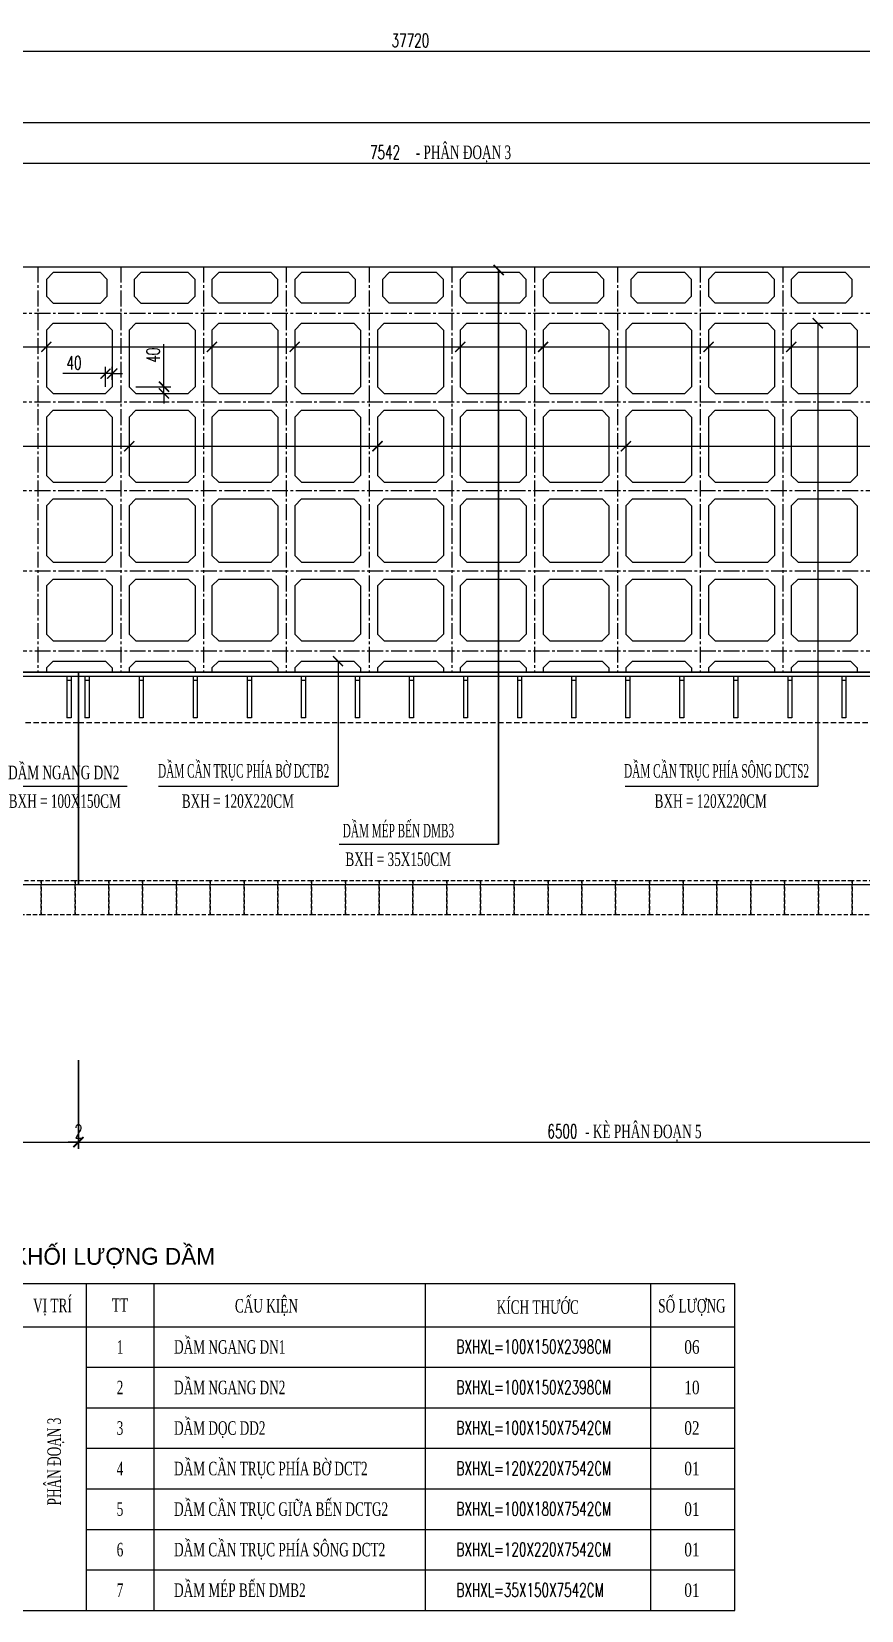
# Model space of a CAD drawing. Extents: x -64479 to 90650, y -38385 to 38270.
# Drawn here: x -33952 to -29039, y -7156 to 2191 of the extents above; entities that cross this region are included whole.
import ezdxf
from ezdxf.enums import TextEntityAlignment as Align

# ---------------------------------------------------------------- set-up
doc = ezdxf.new("R2010")
doc.units = 0
doc.header["$MEASUREMENT"] = 0
doc.linetypes.add('CENTER2', pattern=[1.125, 0.75, -0.125, 0.125, -0.125])
doc.linetypes.add('HIDDEN', pattern=[0.375, 0.25, -0.125])
doc.layers.get('0').update_dxf_attribs({"linetype": 'CONTINUOUS'})
for name, color, linetype in [('BORDER', 2, 'CONTINUOUS'), ('CENTER', 9, 'CENTER2'), ('Dam', 4, 'CONTINUOUS'), ('DIMENSION', 4, 'CONTINUOUS'), ('HIDDEN', 4, 'HIDDEN'), ('STEEL', 1, 'CONTINUOUS'), ('TEXT', 3, 'CONTINUOUS')]:
    doc.layers.add(name, color=color, linetype=linetype)
doc.styles.add('CMB-1', font='VHBLACK_0.TTF', dxfattribs={"width": 0.8})
doc.styles.add('DIM', font='romans.shx', dxfattribs={"width": 0.65})
doc.styles.add('THUONG', font='vntimeh.shx')
doc.styles.add('thuongphong', font='vnsimpleh.shx', dxfattribs={"width": 0.7})
doc.dimstyles.new('400.Ph', dxfattribs={"dimscale": 400, "dimtxt": 0.2, "dimasz": 0.15, "dimexe": 0.1, "dimexo": 0.1, "dimgap": 0.06, "dimtad": 1, "dimdec": 0, "dimzin": 0, "dimdsep": 46, "dimtxsty": 'DIM', "dimblk": 'ARCHTICK', "dimcen": 0.15, "dimdle": 0.1, "dimclrd": 256, "dimclre": 7, "dimclrt": 6, "dimadec": 0, "dimazin": 0, "dimtfac": 1, "dimtdec": 0, "dimtix": 1, "dimtmove": 0, "dimatfit": 3, "dimldrblk": 'ARCHTICK', "dimfxl": 1, "dimtolj": 1, "dimtzin": 0, "dimarcsym": 0})

# ---------------------------------------------------------------- blocks, each defined once
blk = doc.blocks.new('_ArchTick')
at = {"color": 0, "linetype": 'ByBlock', "const_width": 0.15}
blk.add_lwpolyline([(-0.5, -0.5), (0.5, 0.5)], dxfattribs=at)
blk = doc.blocks.new('*D66')
at = {"layer": 'DIMENSION', "lineweight": -2}
blk.add_line((-50609.1, 2074.8), (-12809.1, 2074.8), dxfattribs=at)
at = {"layer": 'DIMENSION', "color": 7, "lineweight": -2}
for p, q in [((-50569.1, 838.9), (-50569.1, 2114.8)), ((-12849.1, 838.9), (-12849.1, 2114.8))]:
    blk.add_line(p, q, dxfattribs=at)
at = {"layer": 'DIMENSION', "lineweight": -2, "xscale": 60, "yscale": 60, "zscale": 60, "rotation": 180}
blk.add_blockref('_ArchTick', (-50569.1, 2074.8), dxfattribs=at)
at = {"layer": 'DIMENSION', "lineweight": -2, "xscale": 60, "yscale": 60, "zscale": 60}
blk.add_blockref('_ArchTick', (-12849.1, 2074.8), dxfattribs=at)
at = {"layer": 'DIMENSION', "color": 6, "insert": (-31709.1, 2138.8), "char_height": 80, "attachment_point": 5, "style": 'DIM'}
blk.add_mtext('\\A1;37720', dxfattribs=at)
blk = doc.blocks.new('*D79')
at = {"layer": 'DIMENSION', "color": 7, "lineweight": -2}
for p, q in [((-33673.1, -3899.4), (-33673.1, -4423.8)), ((-27173.1, -3899.4), (-27173.1, -4423.8))]:
    blk.add_line(p, q, dxfattribs=at)
at = {"layer": 'DIMENSION', "lineweight": -2}
blk.add_line((-33713.1, -4383.8), (-27133.1, -4383.8), dxfattribs=at)
at = {"layer": 'DIMENSION', "lineweight": -2, "xscale": 60, "yscale": 60, "zscale": 60, "rotation": 180}
blk.add_blockref('_ArchTick', (-33673.1, -4383.8), dxfattribs=at)
at = {"layer": 'DIMENSION', "lineweight": -2, "xscale": 60, "yscale": 60, "zscale": 60}
blk.add_blockref('_ArchTick', (-27173.1, -4383.8), dxfattribs=at)
at = {"layer": 'DIMENSION', "color": 6, "insert": (-30809.2, -4319.8), "char_height": 80, "attachment_point": 5, "style": 'DIM'}
blk.add_mtext('\\A1;6500', dxfattribs=at)
blk = doc.blocks.new('*D80')
at = {"layer": 'DIMENSION', "color": 7, "lineweight": -2}
for p, q in [((-33675.1, -3899.4), (-33675.1, -4423.8)), ((-33673.1, -3899.4), (-33673.1, -4423.8))]:
    blk.add_line(p, q, dxfattribs=at)
at = {"layer": 'DIMENSION', "lineweight": -2}
for p, q in [((-33675.1, -4383.8), (-33735.1, -4383.8)), ((-33675.1, -4383.8), (-33673.1, -4383.8)), ((-33673.1, -4383.8), (-33613.1, -4383.8))]:
    blk.add_line(p, q, dxfattribs=at)
at = {"layer": 'DIMENSION', "lineweight": -2, "xscale": 60, "yscale": 60, "zscale": 60}
blk.add_blockref('_ArchTick', (-33675.1, -4383.8), dxfattribs=at)
at = {"layer": 'DIMENSION', "lineweight": -2, "xscale": 60, "yscale": 60, "zscale": 60, "rotation": 180}
blk.add_blockref('_ArchTick', (-33673.1, -4383.8), dxfattribs=at)
at = {"layer": 'DIMENSION', "color": 6, "insert": (-33674.1, -4319.8), "char_height": 80, "attachment_point": 5, "style": 'DIM'}
blk.add_mtext('\\A1;2', dxfattribs=at)
blk = doc.blocks.new('*D81')
at = {"layer": 'DIMENSION', "color": 7, "lineweight": -2}
for p, q in [((-40505.1, -3899.4), (-40505.1, -4423.8)), ((-33675.1, -3899.4), (-33675.1, -4423.8))]:
    blk.add_line(p, q, dxfattribs=at)
at = {"layer": 'DIMENSION', "lineweight": -2}
blk.add_line((-40545.1, -4383.8), (-33635.1, -4383.8), dxfattribs=at)
at = {"layer": 'DIMENSION', "lineweight": -2, "xscale": 60, "yscale": 60, "zscale": 60, "rotation": 180}
blk.add_blockref('_ArchTick', (-40505.1, -4383.8), dxfattribs=at)
at = {"layer": 'DIMENSION', "lineweight": -2, "xscale": 60, "yscale": 60, "zscale": 60}
blk.add_blockref('_ArchTick', (-33675.1, -4383.8), dxfattribs=at)
at = {"layer": 'DIMENSION', "color": 6, "insert": (-37477.4, -4319.8), "char_height": 80, "attachment_point": 5, "style": 'DIM'}
blk.add_mtext('\\A1;6830', dxfattribs=at)
blk = doc.blocks.new('Ban qua do 200x200')
at = {"layer": 'HIDDEN', "ltscale": 100}
blk.add_lwpolyline([(0, 0), (200, 0), (200, 200), (0, 200)], close=True, dxfattribs=at)
blk = doc.blocks.new('*D570')
at = {"layer": 'DIMENSION', "lineweight": -2}
blk.add_line((-67047.7, 1412.3), (-59425.7, 1412.3), dxfattribs=at)
at = {"layer": 'DIMENSION', "color": 7, "lineweight": -2}
for p, q in [((-67007.7, 838.9), (-67007.7, 1452.3)), ((-59465.7, 838.9), (-59465.7, 1452.3))]:
    blk.add_line(p, q, dxfattribs=at)
at = {"layer": 'DIMENSION', "lineweight": -2, "xscale": 60, "yscale": 60, "zscale": 60, "rotation": 180}
blk.add_blockref('_ArchTick', (-67007.7, 1412.3), dxfattribs=at)
at = {"layer": 'DIMENSION', "lineweight": -2, "xscale": 60, "yscale": 60, "zscale": 60}
blk.add_blockref('_ArchTick', (-59465.7, 1412.3), dxfattribs=at)
at = {"layer": 'DIMENSION', "color": 6, "insert": (-63387, 1476.3), "char_height": 80, "attachment_point": 5, "style": 'DIM'}
blk.add_mtext('\\A1;7542', dxfattribs=at)
blk = doc.blocks.new('*D466')
at = {"layer": 'DIMENSION', "color": 7, "lineweight": -2}
for p, q in [((-50569.1, 838.9), (-50569.1, 1693.3)), ((-27937.1, 838.9), (-27937.1, 1693.3))]:
    blk.add_line(p, q, dxfattribs=at)
at = {"layer": 'DIMENSION', "lineweight": -2}
blk.add_line((-50609.1, 1653.3), (-27897.1, 1653.3), dxfattribs=at)
at = {"layer": 'DIMENSION', "lineweight": -2, "xscale": 60, "yscale": 60, "zscale": 60, "rotation": 180}
blk.add_blockref('_ArchTick', (-50569.1, 1653.3), dxfattribs=at)
at = {"layer": 'DIMENSION', "lineweight": -2, "xscale": 60, "yscale": 60, "zscale": 60}
blk.add_blockref('_ArchTick', (-27937.1, 1653.3), dxfattribs=at)
at = {"layer": 'DIMENSION', "color": 6, "insert": (-39253.1, 1717.3), "char_height": 80, "attachment_point": 5, "style": 'DIM'}
blk.add_mtext('\\A1;22632', dxfattribs=at)
blk = doc.blocks.new('*D506')
at = {"layer": 'DIMENSION', "lineweight": -2}
for p, q in [((-33167.8, 88.9), (-33167.8, 341.1)), ((-33167.8, 48.9), (-33167.8, 88.9)), ((-33167.8, 48.9), (-33167.8, -11.1))]:
    blk.add_line(p, q, dxfattribs=at)
at = {"layer": 'DIMENSION', "color": 7, "lineweight": -2}
for p, q in [((-33334.1, 88.9), (-33127.8, 88.9)), ((-33294.1, 48.9), (-33127.8, 48.9))]:
    blk.add_line(p, q, dxfattribs=at)
at = {"layer": 'DIMENSION', "lineweight": -2, "xscale": 60, "yscale": 60, "zscale": 60}
for p, rotation in [((-33167.8, 88.9), 270), ((-33167.8, 48.9), 90)]:
    blk.add_blockref('_ArchTick', p, dxfattribs=dict(at, rotation=rotation))
at = {"layer": 'DIMENSION', "color": 6, "insert": (-33231.8, 275), "char_height": 80, "attachment_point": 5, "rotation": 90, "style": 'DIM'}
blk.add_mtext('\\A1;40', dxfattribs=at)
blk = doc.blocks.new('*D507')
at = {"layer": 'DIMENSION', "color": 7, "lineweight": -2}
for p, q in [((-33514.1, 88.9), (-33514.1, 206)), ((-33474.1, 128.9), (-33474.1, 206))]:
    blk.add_line(p, q, dxfattribs=at)
at = {"layer": 'DIMENSION', "lineweight": -2}
for p, q in [((-33514.1, 166), (-33766.3, 166)), ((-33474.1, 166), (-33514.1, 166)), ((-33474.1, 166), (-33414.1, 166))]:
    blk.add_line(p, q, dxfattribs=at)
at = {"layer": 'DIMENSION', "lineweight": -2, "xscale": 60, "yscale": 60, "zscale": 60}
blk.add_blockref('_ArchTick', (-33514.1, 166), dxfattribs=at)
at = {"layer": 'DIMENSION', "lineweight": -2, "xscale": 60, "yscale": 60, "zscale": 60, "rotation": 180}
blk.add_blockref('_ArchTick', (-33474.1, 166), dxfattribs=at)
at = {"layer": 'DIMENSION', "color": 6, "insert": (-33700.2, 230), "char_height": 80, "attachment_point": 5, "style": 'DIM'}
blk.add_mtext('\\A1;40', dxfattribs=at)
blk = doc.blocks.new('pđ D')
at = {"layer": 'BORDER'}
for p, q in [((-67007.7, 798.9), (-59465.7, 798.9)), ((-67007.7, -1601.1), (-59465.7, -1601.1))]:
    blk.add_line(p, q, dxfattribs=at)
at = {"layer": 'CENTER', "ltscale": 125}
for p, q in [((-65441.7, 798.9), (-65441.7, -1601.1)), ((-65441.7, 798.9), (-65441.7, -1601.1)), ((-64951.7, 798.9), (-64951.7, -1601.1)), ((-64951.7, 798.9), (-64951.7, -1601.1)), ((-64461.7, 798.9), (-64461.7, -1601.1)), ((-64461.7, 798.9), (-64461.7, -1601.1)), ((-63971.7, 798.9), (-63971.7, -1601.1)), ((-63971.7, 798.9), (-63971.7, -1601.1)), ((-63481.7, 798.9), (-63481.7, -1601.1)), ((-63481.7, 798.9), (-63481.7, -1601.1)), ((-62991.7, 798.9), (-62991.7, -1601.1)), ((-62991.7, 798.9), (-62991.7, -1601.1)), ((-62501.7, 798.9), (-62501.7, -1601.1)), ((-62501.7, 798.9), (-62501.7, -1601.1)), ((-62011.7, 798.9), (-62011.7, -1601.1)), ((-62011.7, 798.9), (-62011.7, -1601.1)), ((-61521.7, 798.9), (-61521.7, -1601.1)), ((-61521.7, 798.9), (-61521.7, -1601.1)), ((-61031.7, 798.9), (-61031.7, -1601.1)), ((-61031.7, 798.9), (-61031.7, -1601.1)), ((-67008.7, 523.9), (-59464.7, 523.9)), ((-67008.7, -1.1), (-59464.7, -1.1)), ((-67008.7, -526.1), (-59464.7, -526.1)), ((-67007.7, -1001.1), (-59464.7, -1001.1)), ((-67007.7, -1476.1), (-59464.7, -1476.1))]:
    blk.add_line(p, q, dxfattribs=at)
at = {"layer": 'Dam', "ltscale": 200}
for p, q in [((-65351.7, 763.9), (-65391.7, 723.9)), ((-65071.7, 763.9), (-65351.7, 763.9)), ((-65071.7, 763.9), (-65031.7, 723.9)), ((-64831.7, 763.9), (-64871.7, 723.9)), ((-64551.7, 763.9), (-64831.7, 763.9)), ((-64551.7, 763.9), (-64511.7, 723.9)), ((-64371.7, 763.9), (-64411.7, 723.9)), ((-64061.7, 763.9), (-64021.7, 723.9)), ((-63881.7, 763.9), (-63921.7, 723.9)), ((-63601.7, 763.9), (-63561.7, 723.9)), ((-63361.7, 763.9), (-63401.7, 723.9)), ((-63081.7, 763.9), (-63041.7, 723.9)), ((-62901.7, 763.9), (-62941.7, 723.9)), ((-62591.7, 763.9), (-62551.7, 723.9)), ((-62411.7, 763.9), (-62451.7, 723.9)), ((-62131.7, 763.9), (-62091.7, 723.9)), ((-61891.7, 763.9), (-61931.7, 723.9)), ((-61611.7, 763.9), (-61571.7, 723.9)), ((-61431.7, 763.9), (-61471.7, 723.9)), ((-61121.7, 763.9), (-61081.7, 723.9)), ((-60941.7, 763.9), (-60981.7, 723.9)), ((-60661.7, 763.9), (-60621.7, 723.9)), ((-65391.7, 723.9), (-65391.7, 623.9)), ((-65031.7, 623.9), (-65031.7, 723.9)), ((-64871.7, 723.9), (-64871.7, 623.9)), ((-64511.7, 623.9), (-64511.7, 723.9)), ((-64411.7, 723.9), (-64411.7, 623.9)), ((-64021.7, 623.9), (-64021.7, 723.9)), ((-63921.7, 723.9), (-63921.7, 623.9)), ((-63561.7, 623.9), (-63561.7, 723.9)), ((-63401.7, 723.9), (-63401.7, 623.9)), ((-63041.7, 623.9), (-63041.7, 723.9)), ((-62941.7, 723.9), (-62941.7, 623.9)), ((-62551.7, 623.9), (-62551.7, 723.9)), ((-62451.7, 723.9), (-62451.7, 623.9)), ((-62091.7, 623.9), (-62091.7, 723.9)), ((-61931.7, 723.9), (-61931.7, 623.9)), ((-61571.7, 623.9), (-61571.7, 723.9)), ((-61471.7, 723.9), (-61471.7, 623.9)), ((-61081.7, 623.9), (-61081.7, 723.9)), ((-60981.7, 723.9), (-60981.7, 623.9)), ((-60621.7, 623.9), (-60621.7, 723.9)), ((-65391.7, 623.9), (-65351.7, 583.9)), ((-65351.7, 583.9), (-65071.7, 583.9)), ((-65031.7, 623.9), (-65071.7, 583.9)), ((-64871.7, 623.9), (-64831.7, 583.9)), ((-64831.7, 583.9), (-64551.7, 583.9)), ((-64511.7, 623.9), (-64551.7, 583.9)), ((-64411.7, 623.9), (-64371.7, 583.9)), ((-64021.7, 623.9), (-64061.7, 583.9)), ((-63921.7, 623.9), (-63881.7, 583.9)), ((-63561.7, 623.9), (-63601.7, 583.9)), ((-63401.7, 623.9), (-63361.7, 583.9)), ((-63041.7, 623.9), (-63081.7, 583.9)), ((-62941.7, 623.9), (-62901.7, 583.9)), ((-62551.7, 623.9), (-62591.7, 583.9)), ((-62451.7, 623.9), (-62411.7, 583.9)), ((-62091.7, 623.9), (-62131.7, 583.9)), ((-61931.7, 623.9), (-61891.7, 583.9)), ((-61571.7, 623.9), (-61611.7, 583.9)), ((-61471.7, 623.9), (-61431.7, 583.9)), ((-61081.7, 623.9), (-61121.7, 583.9)), ((-60981.7, 623.9), (-60941.7, 583.9)), ((-60621.7, 623.9), (-60661.7, 583.9)), ((-65351.7, 463.9), (-65391.7, 423.9)), ((-65391.7, 423.9), (-65391.7, 88.9)), ((-65351.7, 463.9), (-65041.7, 463.9)), ((-65041.7, 463.9), (-65001.7, 423.9)), ((-65001.7, 423.9), (-65001.7, 88.9)), ((-64861.7, 463.9), (-64901.7, 423.9)), ((-64901.7, 423.9), (-64901.7, 88.9)), ((-64861.7, 463.9), (-64551.7, 463.9)), ((-64551.7, 463.9), (-64511.7, 423.9)), ((-64511.7, 423.9), (-64511.7, 88.9)), ((-64371.7, 463.9), (-64411.7, 423.9)), ((-64411.7, 423.9), (-64411.7, 88.9)), ((-64371.7, 463.9), (-64061.7, 463.9)), ((-64061.7, 463.9), (-64021.7, 423.9)), ((-64021.7, 423.9), (-64021.7, 88.9)), ((-63881.7, 463.9), (-63921.7, 423.9)), ((-63921.7, 423.9), (-63921.7, 88.9)), ((-63881.7, 463.9), (-63571.7, 463.9)), ((-63571.7, 463.9), (-63531.7, 423.9)), ((-63531.7, 423.9), (-63531.7, 88.9)), ((-63391.7, 463.9), (-63431.7, 423.9)), ((-63431.7, 423.9), (-63431.7, 88.9)), ((-63391.7, 463.9), (-63081.7, 463.9)), ((-63081.7, 463.9), (-63041.7, 423.9)), ((-63041.7, 423.9), (-63041.7, 88.9)), ((-62901.7, 463.9), (-62941.7, 423.9)), ((-62941.7, 423.9), (-62941.7, 88.9)), ((-62901.7, 463.9), (-62591.7, 463.9)), ((-62591.7, 463.9), (-62551.7, 423.9)), ((-62551.7, 423.9), (-62551.7, 88.9)), ((-62411.7, 463.9), (-62451.7, 423.9)), ((-62451.7, 423.9), (-62451.7, 88.9)), ((-62411.7, 463.9), (-62101.7, 463.9)), ((-62101.7, 463.9), (-62061.7, 423.9)), ((-62061.7, 423.9), (-62061.7, 88.9)), ((-61921.7, 463.9), (-61961.7, 423.9)), ((-61961.7, 423.9), (-61961.7, 88.9)), ((-61921.7, 463.9), (-61611.7, 463.9)), ((-61611.7, 463.9), (-61571.7, 423.9)), ((-61571.7, 423.9), (-61571.7, 88.9)), ((-61431.7, 463.9), (-61471.7, 423.9)), ((-61471.7, 423.9), (-61471.7, 88.9)), ((-61431.7, 463.9), (-61121.7, 463.9)), ((-61121.7, 463.9), (-61081.7, 423.9)), ((-61081.7, 423.9), (-61081.7, 88.9)), ((-60941.7, 463.9), (-60981.7, 423.9)), ((-60981.7, 423.9), (-60981.7, 88.9)), ((-60941.7, 463.9), (-60631.7, 463.9)), ((-60631.7, 463.9), (-60591.7, 423.9)), ((-60591.7, 423.9), (-60591.7, 88.9)), ((-65391.7, 88.9), (-65351.7, 48.9)), ((-65351.7, 48.9), (-65041.7, 48.9)), ((-65001.7, 88.9), (-65041.7, 48.9)), ((-64901.7, 88.9), (-64861.7, 48.9)), ((-64861.7, 48.9), (-64551.7, 48.9)), ((-64511.7, 88.9), (-64551.7, 48.9)), ((-64411.7, 88.9), (-64371.7, 48.9)), ((-64371.7, 48.9), (-64061.7, 48.9)), ((-64021.7, 88.9), (-64061.7, 48.9)), ((-63921.7, 88.9), (-63881.7, 48.9)), ((-63881.7, 48.9), (-63571.7, 48.9)), ((-63531.7, 88.9), (-63571.7, 48.9)), ((-63431.7, 88.9), (-63391.7, 48.9)), ((-63391.7, 48.9), (-63081.7, 48.9)), ((-63041.7, 88.9), (-63081.7, 48.9)), ((-62941.7, 88.9), (-62901.7, 48.9)), ((-62901.7, 48.9), (-62591.7, 48.9)), ((-62551.7, 88.9), (-62591.7, 48.9)), ((-62451.7, 88.9), (-62411.7, 48.9)), ((-62411.7, 48.9), (-62101.7, 48.9)), ((-62061.7, 88.9), (-62101.7, 48.9)), ((-61961.7, 88.9), (-61921.7, 48.9)), ((-61921.7, 48.9), (-61611.7, 48.9)), ((-61571.7, 88.9), (-61611.7, 48.9)), ((-61471.7, 88.9), (-61431.7, 48.9)), ((-61431.7, 48.9), (-61121.7, 48.9)), ((-61081.7, 88.9), (-61121.7, 48.9)), ((-60981.7, 88.9), (-60941.7, 48.9)), ((-60941.7, 48.9), (-60631.7, 48.9)), ((-60591.7, 88.9), (-60631.7, 48.9)), ((-65351.7, -51.1), (-65391.7, -91.1)), ((-65391.7, -91.1), (-65391.7, -436.1)), ((-65351.7, -51.1), (-65041.7, -51.1)), ((-65041.7, -51.1), (-65001.7, -91.1)), ((-65001.7, -91.1), (-65001.7, -436.1)), ((-64861.7, -51.1), (-64901.7, -91.1)), ((-64901.7, -91.1), (-64901.7, -436.1)), ((-64861.7, -51.1), (-64551.7, -51.1)), ((-64551.7, -51.1), (-64511.7, -91.1)), ((-64511.7, -91.1), (-64511.7, -436.1)), ((-64371.7, -51.1), (-64411.7, -91.1)), ((-64411.7, -91.1), (-64411.7, -436.1)), ((-64371.7, -51.1), (-64061.7, -51.1)), ((-64061.7, -51.1), (-64021.7, -91.1)), ((-64021.7, -91.1), (-64021.7, -436.1)), ((-63881.7, -51.1), (-63921.7, -91.1)), ((-63921.7, -91.1), (-63921.7, -436.1)), ((-63881.7, -51.1), (-63571.7, -51.1)), ((-63571.7, -51.1), (-63531.7, -91.1)), ((-63531.7, -91.1), (-63531.7, -436.1)), ((-63391.7, -51.1), (-63431.7, -91.1)), ((-63431.7, -91.1), (-63431.7, -436.1)), ((-63391.7, -51.1), (-63081.7, -51.1)), ((-63081.7, -51.1), (-63041.7, -91.1)), ((-63041.7, -91.1), (-63041.7, -436.1)), ((-62901.7, -51.1), (-62941.7, -91.1)), ((-62941.7, -91.1), (-62941.7, -436.1)), ((-62901.7, -51.1), (-62591.7, -51.1)), ((-62591.7, -51.1), (-62551.7, -91.1)), ((-62551.7, -91.1), (-62551.7, -436.1)), ((-62411.7, -51.1), (-62451.7, -91.1)), ((-62451.7, -91.1), (-62451.7, -436.1)), ((-62411.7, -51.1), (-62101.7, -51.1)), ((-62101.7, -51.1), (-62061.7, -91.1)), ((-62061.7, -91.1), (-62061.7, -436.1)), ((-61921.7, -51.1), (-61961.7, -91.1)), ((-61961.7, -91.1), (-61961.7, -436.1)), ((-61921.7, -51.1), (-61611.7, -51.1)), ((-61611.7, -51.1), (-61571.7, -91.1)), ((-61571.7, -91.1), (-61571.7, -436.1)), ((-61431.7, -51.1), (-61471.7, -91.1)), ((-61471.7, -91.1), (-61471.7, -436.1)), ((-61431.7, -51.1), (-61121.7, -51.1)), ((-61121.7, -51.1), (-61081.7, -91.1)), ((-61081.7, -91.1), (-61081.7, -436.1)), ((-60941.7, -51.1), (-60981.7, -91.1)), ((-60981.7, -91.1), (-60981.7, -436.1)), ((-60941.7, -51.1), (-60631.7, -51.1)), ((-60631.7, -51.1), (-60591.7, -91.1)), ((-60591.7, -91.1), (-60591.7, -436.1)), ((-65391.7, -436.1), (-65351.7, -476.1)), ((-65041.7, -476.1), (-65001.7, -436.1)), ((-64901.7, -436.1), (-64861.7, -476.1)), ((-64551.7, -476.1), (-64511.7, -436.1)), ((-64411.7, -436.1), (-64371.7, -476.1)), ((-64061.7, -476.1), (-64021.7, -436.1)), ((-63921.7, -436.1), (-63881.7, -476.1)), ((-63571.7, -476.1), (-63531.7, -436.1)), ((-63431.7, -436.1), (-63391.7, -476.1)), ((-63081.7, -476.1), (-63041.7, -436.1)), ((-62941.7, -436.1), (-62901.7, -476.1)), ((-62591.7, -476.1), (-62551.7, -436.1)), ((-62451.7, -436.1), (-62411.7, -476.1)), ((-62101.7, -476.1), (-62061.7, -436.1)), ((-61961.7, -436.1), (-61921.7, -476.1)), ((-61611.7, -476.1), (-61571.7, -436.1)), ((-61471.7, -436.1), (-61431.7, -476.1)), ((-61121.7, -476.1), (-61081.7, -436.1)), ((-60981.7, -436.1), (-60941.7, -476.1)), ((-60631.7, -476.1), (-60591.7, -436.1)), ((-65351.7, -476.1), (-65041.7, -476.1)), ((-64861.7, -476.1), (-64551.7, -476.1)), ((-64371.7, -476.1), (-64061.7, -476.1)), ((-63881.7, -476.1), (-63571.7, -476.1)), ((-63391.7, -476.1), (-63081.7, -476.1)), ((-62901.7, -476.1), (-62591.7, -476.1)), ((-62411.7, -476.1), (-62101.7, -476.1)), ((-61921.7, -476.1), (-61611.7, -476.1)), ((-61431.7, -476.1), (-61121.7, -476.1)), ((-60941.7, -476.1), (-60631.7, -476.1)), ((-65351.7, -576.1), (-65391.7, -616.1)), ((-65391.7, -616.1), (-65391.7, -911.1)), ((-65351.7, -576.1), (-65041.7, -576.1)), ((-65041.7, -576.1), (-65001.7, -616.1)), ((-65001.7, -616.1), (-65001.7, -911.1)), ((-64861.7, -576.1), (-64901.7, -616.1)), ((-64901.7, -616.1), (-64901.7, -911.1)), ((-64861.7, -576.1), (-64551.7, -576.1)), ((-64551.7, -576.1), (-64511.7, -616.1)), ((-64511.7, -616.1), (-64511.7, -911.1)), ((-64371.7, -576.1), (-64411.7, -616.1)), ((-64411.7, -616.1), (-64411.7, -911.1)), ((-64371.7, -576.1), (-64061.7, -576.1)), ((-64061.7, -576.1), (-64021.7, -616.1)), ((-64021.7, -616.1), (-64021.7, -911.1)), ((-63881.7, -576.1), (-63921.7, -616.1)), ((-63921.7, -616.1), (-63921.7, -911.1)), ((-63881.7, -576.1), (-63571.7, -576.1)), ((-63571.7, -576.1), (-63531.7, -616.1)), ((-63531.7, -616.1), (-63531.7, -911.1)), ((-63391.7, -576.1), (-63431.7, -616.1)), ((-63431.7, -616.1), (-63431.7, -911.1)), ((-63391.7, -576.1), (-63081.7, -576.1)), ((-63081.7, -576.1), (-63041.7, -616.1)), ((-63041.7, -616.1), (-63041.7, -911.1)), ((-62901.7, -576.1), (-62941.7, -616.1)), ((-62941.7, -616.1), (-62941.7, -911.1)), ((-62901.7, -576.1), (-62591.7, -576.1)), ((-62591.7, -576.1), (-62551.7, -616.1)), ((-62551.7, -616.1), (-62551.7, -911.1)), ((-62411.7, -576.1), (-62451.7, -616.1)), ((-62451.7, -616.1), (-62451.7, -911.1)), ((-62411.7, -576.1), (-62101.7, -576.1)), ((-62101.7, -576.1), (-62061.7, -616.1)), ((-62061.7, -616.1), (-62061.7, -911.1)), ((-61921.7, -576.1), (-61961.7, -616.1)), ((-61961.7, -616.1), (-61961.7, -911.1)), ((-61921.7, -576.1), (-61611.7, -576.1)), ((-61611.7, -576.1), (-61571.7, -616.1)), ((-61571.7, -616.1), (-61571.7, -911.1)), ((-61431.7, -576.1), (-61471.7, -616.1)), ((-61471.7, -616.1), (-61471.7, -911.1)), ((-61431.7, -576.1), (-61121.7, -576.1)), ((-61121.7, -576.1), (-61081.7, -616.1)), ((-61081.7, -616.1), (-61081.7, -911.1)), ((-60941.7, -576.1), (-60981.7, -616.1)), ((-60981.7, -616.1), (-60981.7, -911.1)), ((-60941.7, -576.1), (-60631.7, -576.1)), ((-60631.7, -576.1), (-60591.7, -616.1)), ((-60591.7, -616.1), (-60591.7, -911.1)), ((-65351.7, -951.1), (-65391.7, -911.1)), ((-65001.7, -911.1), (-65041.7, -951.1)), ((-64861.7, -951.1), (-64901.7, -911.1)), ((-64511.7, -911.1), (-64551.7, -951.1)), ((-64371.7, -951.1), (-64411.7, -911.1)), ((-64021.7, -911.1), (-64061.7, -951.1)), ((-63881.7, -951.1), (-63921.7, -911.1)), ((-63531.7, -911.1), (-63571.7, -951.1)), ((-63391.7, -951.1), (-63431.7, -911.1)), ((-63041.7, -911.1), (-63081.7, -951.1)), ((-62901.7, -951.1), (-62941.7, -911.1)), ((-62551.7, -911.1), (-62591.7, -951.1)), ((-62411.7, -951.1), (-62451.7, -911.1)), ((-62061.7, -911.1), (-62101.7, -951.1)), ((-61921.7, -951.1), (-61961.7, -911.1)), ((-61571.7, -911.1), (-61611.7, -951.1)), ((-61431.7, -951.1), (-61471.7, -911.1)), ((-61081.7, -911.1), (-61121.7, -951.1)), ((-60941.7, -951.1), (-60981.7, -911.1)), ((-60591.7, -911.1), (-60631.7, -951.1)), ((-65351.7, -951.1), (-65041.7, -951.1)), ((-64861.7, -951.1), (-64551.7, -951.1)), ((-64371.7, -951.1), (-64061.7, -951.1)), ((-63881.7, -951.1), (-63571.7, -951.1)), ((-63391.7, -951.1), (-63081.7, -951.1)), ((-62901.7, -951.1), (-62591.7, -951.1)), ((-62411.7, -951.1), (-62101.7, -951.1)), ((-61921.7, -951.1), (-61611.7, -951.1)), ((-61431.7, -951.1), (-61121.7, -951.1)), ((-60941.7, -951.1), (-60631.7, -951.1)), ((-65351.7, -1051.1), (-65391.7, -1091.1)), ((-65391.7, -1091.1), (-65391.7, -1376.1)), ((-65351.7, -1051.1), (-65041.7, -1051.1)), ((-65041.7, -1051.1), (-65001.7, -1091.1)), ((-65001.7, -1091.1), (-65001.7, -1376.1)), ((-64861.7, -1051.1), (-64901.7, -1091.1)), ((-64901.7, -1091.1), (-64901.7, -1376.1)), ((-64861.7, -1051.1), (-64551.7, -1051.1)), ((-64551.7, -1051.1), (-64511.7, -1091.1)), ((-64511.7, -1091.1), (-64511.7, -1376.1)), ((-64371.7, -1051.1), (-64411.7, -1091.1)), ((-64411.7, -1091.1), (-64411.7, -1376.1)), ((-64371.7, -1051.1), (-64061.7, -1051.1)), ((-64061.7, -1051.1), (-64021.7, -1091.1)), ((-64021.7, -1091.1), (-64021.7, -1376.1)), ((-63881.7, -1051.1), (-63921.7, -1091.1)), ((-63921.7, -1091.1), (-63921.7, -1376.1)), ((-63881.7, -1051.1), (-63571.7, -1051.1)), ((-63571.7, -1051.1), (-63531.7, -1091.1)), ((-63531.7, -1091.1), (-63531.7, -1376.1)), ((-63391.7, -1051.1), (-63431.7, -1091.1)), ((-63431.7, -1091.1), (-63431.7, -1376.1)), ((-63391.7, -1051.1), (-63081.7, -1051.1)), ((-63081.7, -1051.1), (-63041.7, -1091.1)), ((-63041.7, -1091.1), (-63041.7, -1376.1)), ((-62901.7, -1051.1), (-62941.7, -1091.1)), ((-62941.7, -1091.1), (-62941.7, -1376.1)), ((-62901.7, -1051.1), (-62591.7, -1051.1)), ((-62591.7, -1051.1), (-62551.7, -1091.1)), ((-62551.7, -1091.1), (-62551.7, -1376.1)), ((-62411.7, -1051.1), (-62451.7, -1091.1)), ((-62451.7, -1091.1), (-62451.7, -1376.1)), ((-62411.7, -1051.1), (-62101.7, -1051.1)), ((-62101.7, -1051.1), (-62061.7, -1091.1)), ((-62061.7, -1091.1), (-62061.7, -1376.1)), ((-61921.7, -1051.1), (-61961.7, -1091.1)), ((-61961.7, -1091.1), (-61961.7, -1376.1)), ((-61921.7, -1051.1), (-61611.7, -1051.1)), ((-61611.7, -1051.1), (-61571.7, -1091.1)), ((-61571.7, -1091.1), (-61571.7, -1376.1)), ((-61431.7, -1051.1), (-61471.7, -1091.1)), ((-61471.7, -1091.1), (-61471.7, -1376.1)), ((-61431.7, -1051.1), (-61121.7, -1051.1)), ((-61121.7, -1051.1), (-61081.7, -1091.1)), ((-61081.7, -1091.1), (-61081.7, -1376.1)), ((-60941.7, -1051.1), (-60981.7, -1091.1)), ((-60981.7, -1091.1), (-60981.7, -1376.1)), ((-60941.7, -1051.1), (-60631.7, -1051.1)), ((-60631.7, -1051.1), (-60591.7, -1091.1)), ((-60591.7, -1091.1), (-60591.7, -1376.1)), ((-65351.7, -1416.1), (-65391.7, -1376.1)), ((-65001.7, -1376.1), (-65041.7, -1416.1)), ((-64861.7, -1416.1), (-64901.7, -1376.1)), ((-64511.7, -1376.1), (-64551.7, -1416.1)), ((-64371.7, -1416.1), (-64411.7, -1376.1)), ((-64021.7, -1376.1), (-64061.7, -1416.1)), ((-63881.7, -1416.1), (-63921.7, -1376.1)), ((-63531.7, -1376.1), (-63571.7, -1416.1)), ((-63391.7, -1416.1), (-63431.7, -1376.1)), ((-63041.7, -1376.1), (-63081.7, -1416.1)), ((-62901.7, -1416.1), (-62941.7, -1376.1)), ((-62551.7, -1376.1), (-62591.7, -1416.1)), ((-62411.7, -1416.1), (-62451.7, -1376.1)), ((-62061.7, -1376.1), (-62101.7, -1416.1)), ((-61921.7, -1416.1), (-61961.7, -1376.1)), ((-61571.7, -1376.1), (-61611.7, -1416.1)), ((-61431.7, -1416.1), (-61471.7, -1376.1)), ((-61081.7, -1376.1), (-61121.7, -1416.1)), ((-60941.7, -1416.1), (-60981.7, -1376.1)), ((-60591.7, -1376.1), (-60631.7, -1416.1)), ((-65351.7, -1416.1), (-65041.7, -1416.1)), ((-64861.7, -1416.1), (-64551.7, -1416.1)), ((-64371.7, -1416.1), (-64061.7, -1416.1)), ((-63881.7, -1416.1), (-63571.7, -1416.1)), ((-63391.7, -1416.1), (-63081.7, -1416.1)), ((-62901.7, -1416.1), (-62591.7, -1416.1)), ((-62411.7, -1416.1), (-62101.7, -1416.1)), ((-61921.7, -1416.1), (-61611.7, -1416.1)), ((-61431.7, -1416.1), (-61121.7, -1416.1)), ((-60941.7, -1416.1), (-60631.7, -1416.1)), ((-65351.7, -1536.1), (-65391.7, -1576.1)), ((-65391.7, -1576.1), (-65391.7, -1601.1)), ((-65351.7, -1536.1), (-65041.7, -1536.1)), ((-65041.7, -1536.1), (-65001.7, -1576.1)), ((-65001.7, -1576.1), (-65001.7, -1601.1)), ((-64861.7, -1536.1), (-64901.7, -1576.1)), ((-64901.7, -1576.1), (-64901.7, -1601.1)), ((-64861.7, -1536.1), (-64551.7, -1536.1)), ((-64551.7, -1536.1), (-64511.7, -1576.1)), ((-64511.7, -1576.1), (-64511.7, -1601.1)), ((-64371.7, -1536.1), (-64411.7, -1576.1)), ((-64411.7, -1576.1), (-64411.7, -1601.1)), ((-64371.7, -1536.1), (-64061.7, -1536.1)), ((-64061.7, -1536.1), (-64021.7, -1576.1)), ((-64021.7, -1576.1), (-64021.7, -1601.1)), ((-63881.7, -1536.1), (-63921.7, -1576.1)), ((-63921.7, -1576.1), (-63921.7, -1601.1)), ((-63881.7, -1536.1), (-63571.7, -1536.1)), ((-63571.7, -1536.1), (-63531.7, -1576.1)), ((-63531.7, -1576.1), (-63531.7, -1601.1)), ((-63391.7, -1536.1), (-63431.7, -1576.1)), ((-63431.7, -1576.1), (-63431.7, -1601.1)), ((-63391.7, -1536.1), (-63081.7, -1536.1)), ((-63081.7, -1536.1), (-63041.7, -1576.1)), ((-63041.7, -1576.1), (-63041.7, -1601.1)), ((-62901.7, -1536.1), (-62941.7, -1576.1)), ((-62941.7, -1576.1), (-62941.7, -1601.1)), ((-62901.7, -1536.1), (-62591.7, -1536.1)), ((-62591.7, -1536.1), (-62551.7, -1576.1)), ((-62551.7, -1576.1), (-62551.7, -1601.1)), ((-62411.7, -1536.1), (-62451.7, -1576.1)), ((-62451.7, -1576.1), (-62451.7, -1601.1)), ((-62411.7, -1536.1), (-62101.7, -1536.1)), ((-62101.7, -1536.1), (-62061.7, -1576.1)), ((-62061.7, -1576.1), (-62061.7, -1601.1)), ((-61921.7, -1536.1), (-61961.7, -1576.1)), ((-61961.7, -1576.1), (-61961.7, -1601.1)), ((-61921.7, -1536.1), (-61611.7, -1536.1)), ((-61611.7, -1536.1), (-61571.7, -1576.1)), ((-61571.7, -1576.1), (-61571.7, -1601.1)), ((-61431.7, -1536.1), (-61471.7, -1576.1)), ((-61471.7, -1576.1), (-61471.7, -1601.1)), ((-61431.7, -1536.1), (-61121.7, -1536.1)), ((-61121.7, -1536.1), (-61081.7, -1576.1)), ((-61081.7, -1576.1), (-61081.7, -1601.1)), ((-60941.7, -1536.1), (-60981.7, -1576.1)), ((-60981.7, -1576.1), (-60981.7, -1601.1)), ((-60941.7, -1536.1), (-60631.7, -1536.1)), ((-60631.7, -1536.1), (-60591.7, -1576.1)), ((-60591.7, -1576.1), (-60591.7, -1601.1))]:
    blk.add_line(p, q, dxfattribs=at)
at = {"layer": 'Dam'}
for p, q in [((-64061.7, 763.9), (-64371.7, 763.9)), ((-63601.7, 763.9), (-63881.7, 763.9)), ((-63081.7, 763.9), (-63361.7, 763.9)), ((-62591.7, 763.9), (-62901.7, 763.9)), ((-62131.7, 763.9), (-62411.7, 763.9)), ((-61611.7, 763.9), (-61891.7, 763.9)), ((-61121.7, 763.9), (-61431.7, 763.9)), ((-60661.7, 763.9), (-60941.7, 763.9)), ((-64061.7, 583.9), (-64371.7, 583.9)), ((-63601.7, 583.9), (-63881.7, 583.9)), ((-63081.7, 583.9), (-63361.7, 583.9)), ((-62591.7, 583.9), (-62901.7, 583.9)), ((-62131.7, 583.9), (-62411.7, 583.9)), ((-61611.7, 583.9), (-61891.7, 583.9)), ((-61121.7, 583.9), (-61431.7, 583.9)), ((-60661.7, 583.9), (-60941.7, 583.9))]:
    blk.add_line(p, q, dxfattribs=at)
at = {"layer": 'DIMENSION'}
blk.add_line((-65351.7, 583.9), (-65071.7, 583.9), dxfattribs=at)
dim = blk.add_linear_dim(base=(-59465.7, 1412.3), p1=(-67007.7, 798.9), p2=(-59465.7, 798.9), dimstyle='400.Ph', dxfattribs=at)
dim.commit()
dim.dimension.update_dxf_attribs({"geometry": '*D570', "text_midpoint": (-63387, 1412.3), "dimtype": 128})
for points, override in [([(-66841.7, 324.5), (-66102.7, 324.5), (-65162.7, 324.5)], {"dimgap": 0.06, "dimtad": 0}), ([(-65881.7, 324.5), (-65132.4, 324.5), (-59204.7, 324.5)], {"dimgap": 0.06, "dimtad": 0}), ([(-65391.7, 324.5), (-64642.4, 324.5), (-58714.7, 324.5)], {"dimgap": 0.06, "dimtad": 0}), ([(-64411.4, 324.5), (-64152.4, 324.5), (-58482.8, 324.5)], {"dimgap": 0.06, "dimtad": 0}), ([(-63921.7, 324.5), (-63172.4, 324.5), (-58506.6, 324.5)], {"dimgap": 0.06, "dimtad": 0}), ([(-62941.4, 324.5), (-62682.4, 324.5), (-58972.8, 324.5)], {"dimgap": 0.06, "dimtad": 0}), ([(-62451.4, 324.5), (-62192.4, 324.5), (-58482.8, 324.5)], {"dimgap": 0.06, "dimtad": 0}), ([(-61471.4, 324.5), (-61212.4, 324.5), (-58506.6, 324.5)], {"dimgap": 0.06, "dimtad": 0}), ([(-60981.7, 324.5), (-60232.4, 324.5), (-58506.6, 324.5)], {"dimgap": 0.06, "dimtad": 0}), ([(-66361.7, -263.6), (-63683.8, -263.6)], {"dimtad": 0}), ([(-64900.8, -263.6), (-62703.8, -263.6)], {"dimtad": 0}), ([(-63431.7, -263.6), (-60743.8, -263.6)], {"dimtad": 0}), ([(-61960.8, -263.6), (-59763.8, -263.6)], {"dimtad": 0})]:
    blk.add_leader(points, dimstyle='400.Ph', override=override, dxfattribs=at)

msp = doc.modelspace()

# ---------------------------------------------------------------- linework, layer by layer
at = {"layer": 'BORDER'}
for p, q in [((-33675.1, -1601.1), (-40505.1, -1601.1)), ((-33675.1, -1601.1), (-40505.1, -1601.1)), ((-33675.1, -1626.1), (-40505.1, -1626.1)), ((-30635.1, -1601.1), (-37133.1, -1601.1)), ((-30635.1, -1601.1), (-37133.1, -1601.1)), ((-33742.6, -1626.1), (-33742.6, -1871.1)), ((-33742.6, -1626.1), (-33742.6, -1871.1)), ((-33717.6, -1651.1), (-33742.6, -1651.1)), ((-33717.6, -1651.1), (-33742.6, -1651.1)), ((-33717.6, -1626.1), (-33717.6, -1871.1)), ((-33717.6, -1626.1), (-33717.6, -1871.1)), ((-33675.1, -1601.1), (-33675.1, -2861.1)), ((-33673.1, -1601.1), (-31069.1, -1601.1)), ((-27173.1, -1601.1), (-33673.1, -1601.1)), ((-33673.1, -1601.1), (-33673.1, -2861.1)), ((-27173.1, -1626.1), (-33673.1, -1626.1)), ((-27173.1, -1626.1), (-33673.1, -1626.1)), ((-33635.6, -1626.1), (-33635.6, -1871.1)), ((-33610.6, -1651.1), (-33635.6, -1651.1)), ((-33610.6, -1626.1), (-33610.6, -1871.1)), ((-33315.6, -1626.1), (-33315.6, -1871.1)), ((-33290.6, -1651.1), (-33315.6, -1651.1)), ((-33290.6, -1626.1), (-33290.6, -1871.1)), ((-32995.6, -1626.1), (-32995.6, -1871.1)), ((-32970.6, -1651.1), (-32995.6, -1651.1)), ((-32970.6, -1626.1), (-32970.6, -1871.1)), ((-32675.6, -1626.1), (-32675.6, -1871.1)), ((-32650.6, -1651.1), (-32675.6, -1651.1)), ((-32650.6, -1626.1), (-32650.6, -1871.1)), ((-32355.6, -1626.1), (-32355.6, -1871.1)), ((-32330.6, -1651.1), (-32355.6, -1651.1)), ((-32330.6, -1626.1), (-32330.6, -1871.1)), ((-32035.6, -1626.1), (-32035.6, -1871.1)), ((-32010.6, -1651.1), (-32035.6, -1651.1)), ((-32010.6, -1626.1), (-32010.6, -1871.1)), ((-31715.6, -1626.1), (-31715.6, -1871.1)), ((-31690.6, -1651.1), (-31715.6, -1651.1)), ((-31690.6, -1626.1), (-31690.6, -1871.1)), ((-31395.6, -1626.1), (-31395.6, -1871.1)), ((-31370.6, -1651.1), (-31395.6, -1651.1)), ((-31370.6, -1626.1), (-31370.6, -1871.1)), ((-31075.6, -1626.1), (-31075.6, -1871.1)), ((-31050.6, -1651.1), (-31075.6, -1651.1)), ((-31050.6, -1626.1), (-31050.6, -1871.1)), ((-30755.6, -1626.1), (-30755.6, -1871.1)), ((-30730.6, -1651.1), (-30755.6, -1651.1)), ((-30730.6, -1626.1), (-30730.6, -1871.1)), ((-24134.1, -1601.1), (-30633.1, -1601.1)), ((-24134.1, -1601.1), (-30633.1, -1601.1)), ((-30435.6, -1626.1), (-30435.6, -1871.1)), ((-30410.6, -1651.1), (-30435.6, -1651.1)), ((-30410.6, -1626.1), (-30410.6, -1871.1)), ((-30115.6, -1626.1), (-30115.6, -1871.1)), ((-30090.6, -1651.1), (-30115.6, -1651.1)), ((-30090.6, -1626.1), (-30090.6, -1871.1)), ((-29795.6, -1626.1), (-29795.6, -1871.1)), ((-29770.6, -1651.1), (-29795.6, -1651.1)), ((-29770.6, -1626.1), (-29770.6, -1871.1)), ((-29475.6, -1626.1), (-29475.6, -1871.1)), ((-29450.6, -1651.1), (-29475.6, -1651.1)), ((-29450.6, -1626.1), (-29450.6, -1871.1)), ((-29155.6, -1626.1), (-29155.6, -1871.1)), ((-29130.6, -1651.1), (-29155.6, -1651.1)), ((-29130.6, -1626.1), (-29130.6, -1871.1)), ((-33717.6, -1871.1), (-33742.6, -1871.1)), ((-33717.6, -1871.1), (-33742.6, -1871.1)), ((-33610.6, -1871.1), (-33635.6, -1871.1)), ((-33290.6, -1871.1), (-33315.6, -1871.1)), ((-32970.6, -1871.1), (-32995.6, -1871.1)), ((-32650.6, -1871.1), (-32675.6, -1871.1)), ((-32330.6, -1871.1), (-32355.6, -1871.1)), ((-32010.6, -1871.1), (-32035.6, -1871.1)), ((-31690.6, -1871.1), (-31715.6, -1871.1)), ((-31370.6, -1871.1), (-31395.6, -1871.1)), ((-31050.6, -1871.1), (-31075.6, -1871.1)), ((-30730.6, -1871.1), (-30755.6, -1871.1)), ((-30410.6, -1871.1), (-30435.6, -1871.1)), ((-30090.6, -1871.1), (-30115.6, -1871.1)), ((-29770.6, -1871.1), (-29795.6, -1871.1)), ((-29450.6, -1871.1), (-29475.6, -1871.1)), ((-29130.6, -1871.1), (-29155.6, -1871.1)), ((-33675.1, -2861.1), (-40505.1, -2861.1)), ((-27173.1, -2861.1), (-33673.1, -2861.1)), ((-34028.1, -5220.5), (-29788.1, -5220.5)), ((-29788.1, -7156.5), (-29788.1, -5220.5)), ((-34028.1, -5476.5), (-29788.1, -5476.5)), ((-34028.1, -7156.5), (-29788.1, -7156.5))]:
    msp.add_line(p, q, dxfattribs=at)
at = {"layer": 'Dam'}
for p, q in [((-34254, -2275.8), (-33386.2, -2275.8)), ((-33200.5, -2275.8), (-32137.6, -2275.8)), ((-30438.6, -2275.8), (-29297.3, -2275.8)), ((-32130.1, -2620.1), (-31186.6, -2620.1)), ((-33628.1, -5220.5), (-33628.1, -7156.5)), ((-33228.1, -5220.5), (-33228.1, -7156.5)), ((-31621.5, -5220.5), (-31621.5, -7156.5)), ((-30288.2, -5220.5), (-30288.2, -7156.5)), ((-33628.1, -5716.5), (-29788.1, -5716.5)), ((-33628.1, -5956.5), (-29788.1, -5956.5)), ((-33628.1, -6196.5), (-29788.1, -6196.5)), ((-33628.1, -6436.5), (-29788.1, -6436.5)), ((-33628.1, -6676.5), (-29788.1, -6676.5)), ((-33628.1, -6916.5), (-29788.1, -6916.5))]:
    msp.add_line(p, q, dxfattribs=at)
at = {"layer": 'DIMENSION'}
for p, q in [((-31186.6, -2620.1), (-31186.6, 779.3)), ((-30635.1, 798.9), (-30633.1, 798.9))]:
    msp.add_line(p, q, dxfattribs=at)
at = {"layer": 'STEEL', "color": 1, "linetype": 'HIDDEN', "ltscale": 125}
for p, q in [((-33675.1, -1901.1), (-40505.1, -1901.1)), ((-27173.1, -1901.1), (-33673.1, -1901.1))]:
    msp.add_line(p, q, dxfattribs=at)

# ---------------------------------------------------------------- block references
at = {"layer": 'DIMENSION'}
for name, p in [('pđ D', (31527.7, 0)), ('Ban qua do 200x200', (-34094.1, -3036.1)), ('Ban qua do 200x200', (-33894.1, -3036.1)), ('Ban qua do 200x200', (-33694.1, -3036.1)), ('Ban qua do 200x200', (-33494.1, -3036.1)), ('Ban qua do 200x200', (-33294.1, -3036.1)), ('Ban qua do 200x200', (-33094.1, -3036.1)), ('Ban qua do 200x200', (-32894.1, -3036.1)), ('Ban qua do 200x200', (-32694.1, -3036.1)), ('Ban qua do 200x200', (-32494.1, -3036.1)), ('Ban qua do 200x200', (-32294.1, -3036.1)), ('Ban qua do 200x200', (-32094.1, -3036.1)), ('Ban qua do 200x200', (-31894.1, -3036.1)), ('Ban qua do 200x200', (-31694.1, -3036.1)), ('Ban qua do 200x200', (-31494.1, -3036.1)), ('Ban qua do 200x200', (-31294.1, -3036.1)), ('Ban qua do 200x200', (-31094.1, -3036.1)), ('Ban qua do 200x200', (-30894.1, -3036.1)), ('Ban qua do 200x200', (-30694.1, -3036.1)), ('Ban qua do 200x200', (-30494.1, -3036.1)), ('Ban qua do 200x200', (-30294.1, -3036.1)), ('Ban qua do 200x200', (-30094.1, -3036.1)), ('Ban qua do 200x200', (-29894.1, -3036.1)), ('Ban qua do 200x200', (-29694.1, -3036.1)), ('Ban qua do 200x200', (-29494.1, -3036.1)), ('Ban qua do 200x200', (-29294.1, -3036.1)), ('Ban qua do 200x200', (-29094.1, -3036.1))]:
    msp.add_blockref(name, p, dxfattribs=at)

# ---------------------------------------------------------------- texts
at = {"layer": 'TEXT', "style": 'THUONG'}
for s, width, p in [('- ph©n ®o¹n 3', 0.65, (-31395.2, 1479)), ('dÇm ngang dn2', 0.65, (-33761.1, -2181.7)), ('dÇm cÇn trôc phÝa bê dctb2', 0.55, (-32696, -2181.7)), ('dÇm cÇn trôc phÝa s«ng dcts2', 0.55, (-29896.6, -2181.7)), ('bXh = 100X150cm', 0.65, (-33755.2, -2364.6)), ('bXh = 120X220cm', 0.65, (-32730.6, -2364.6)), ('bXh = 120X220cm', 0.65, (-29931.2, -2364.6)), ('dÇm mÐp bÕn dmb3', 0.55, (-31779.9, -2526)), ('bXh = 35X150cm', 0.65, (-31781.5, -2708.9)), ('vÞ trÝ', 0.65, (-33828.1, -5348.5)), ('tt', 0.65, (-33428.1, -5348.5)), ('cÊu kiÖn', 0.65, (-32561.4, -5348.5)), ('kÝch th\xadíc', 0.65, (-30954.8, -5348.5)), ('sè l\xadîng', 0.65, (-30042.4, -5348.5)), ('1', 0.65, (-33428.1, -5596.5)), ('06', 0.75, (-30042.4, -5596.5)), ('10', 0.75, (-30042.4, -5836.5)), ('2', 0.65, (-33428.1, -5836.5)), ('3', 0.65, (-33428.1, -6076.5)), ('02', 0.75, (-30042.4, -6076.5)), ('4', 0.65, (-33428.1, -6316.5)), ('01', 0.75, (-30042.4, -6316.5)), ('5', 0.65, (-33428.1, -6556.5)), ('01', 0.75, (-30042.4, -6556.5)), ('6', 0.65, (-33428.1, -6796.5)), ('01', 0.75, (-30042.4, -6796.5)), ('7', 0.65, (-33428.1, -7036.5)), ('01', 0.75, (-30042.4, -7036.5))]:
    msp.add_text(s, height=80, dxfattribs=dict(at, width=width)).set_placement(p, align=Align.MIDDLE)
at = {"layer": 'TEXT', "width": 0.65}
for s, style, p in [('- KÌ ph©n ®o¹n 5', 'THUONG', (-30674.7, -4360.3)), ('bXhXl=100X150X2398cm ', 'thuongphong', (-31436.6, -5635.4)), ('bXhXl=100X150X2398cm ', 'thuongphong', (-31436.6, -5875.4)), ('bXhXl=100X150X7542cm ', 'thuongphong', (-31436.6, -6115.4)), ('bXhXl=120X220X7542cm ', 'thuongphong', (-31436.6, -6355.4)), ('bXhXl=100X180X7542cm ', 'thuongphong', (-31436.6, -6595.4)), ('bXhXl=120X220X7542cm ', 'thuongphong', (-31436.6, -6835.4)), ('bXhXl=35X150X7542cm ', 'thuongphong', (-31436.6, -7075.4))]:
    msp.add_text(s, height=80, dxfattribs=dict(at, style=style)).set_placement(p)
at = {"layer": 'TEXT', "color": 4, "style": 'CMB-1'}
msp.add_text('b¶ng thèng kª khèi l\xadîng dÇm', height=100, dxfattribs=at).set_placement((-34042.2, -5110), align=Align.CENTER)
at = {"layer": 'TEXT', "style": 'THUONG', "width": 0.65}
for s, p in [('DÇm ngang DN1 ', (-33108.1, -5596.5)), ('DÇm ngang DN2', (-33108.1, -5836.5)), ('DÇm däc DD2', (-33108.1, -6076.5)), ('DÇm däc DD2', (-33108.1, -6076.5)), ('dÇm cÇn trôc phÝa bê dct2', (-33108.1, -6316.5)), ('dÇm cÇn trôc phÝa bê dct2', (-33108.1, -6316.5)), ('dÇm cÇn trôc gi÷a bÕn dctg2', (-33108.1, -6556.5)), ('dÇm cÇn trôc gi÷a bÕn dctg2', (-33108.1, -6556.5)), ('dÇm cÇn trôc phÝa s«ng dct2', (-33108.1, -6796.5)), ('dÇm cÇn trôc phÝa s«ng dct2', (-33108.1, -6796.5)), ('dÇm mÐp bÕn dmb2', (-33108.1, -7036.5)), ('dÇm mÐp bÕn dmb2', (-33108.1, -7036.5))]:
    msp.add_text(s, height=80, dxfattribs=at).set_placement(p, align=Align.MIDDLE_LEFT)
msp.add_text('ph©n ®o¹n 3', height=80, rotation=90, dxfattribs=at).set_placement((-33818.3, -6274.8), align=Align.MIDDLE_CENTER)

# ---------------------------------------------------------------- dimensions: what is measured, and where the dimension line sits
at = {"layer": 'DIMENSION'}
for base, p2, picture, middle in [((-12849.1, 2074.8), (-12849.1, 798.9), '*D66', (-31709.1, 2138.8)), ((-27937.1, 1653.3), (-27937.1, 798.9), '*D466', (-39253.1, 1717.3))]:
    dim = msp.add_linear_dim(base=base, p1=(-50569.1, 798.9), p2=p2, dimstyle='400.Ph', dxfattribs=at)
    dim.commit()
    dim.dimension.update_dxf_attribs({"geometry": picture, "text_midpoint": middle})
dim = msp.add_linear_dim(base=(-33474.1, 166), p1=(-33514.1, 48.9), p2=(-33474.1, 88.9), dimstyle='400.Ph', dxfattribs=at)
dim.commit()
dim.dimension.update_dxf_attribs({"geometry": '*D507', "text_midpoint": (-33700.2, 166), "dimtype": 160})
dim = msp.add_linear_dim(base=(-33167.8, 48.9), p1=(-33374.1, 88.9), p2=(-33334.1, 48.9), angle=90, dimstyle='400.Ph', dxfattribs=at)
dim.commit()
dim.dimension.update_dxf_attribs({"geometry": '*D506', "text_midpoint": (-33167.8, 275), "dimtype": 160})
for base, p1, p2, picture, middle in [((-33675.1, -4383.8), (-40505.1, -3859.4), (-33675.1, -3859.4), '*D81', (-37477.4, -4383.8)), ((-27173.1, -4383.8), (-33673.1, -3859.4), (-27173.1, -3859.4), '*D79', (-30809.2, -4383.8))]:
    dim = msp.add_linear_dim(base=base, p1=p1, p2=p2, dimstyle='400.Ph', override={"dimtmove": 1}, dxfattribs=at)
    dim.commit()
    dim.dimension.update_dxf_attribs({"geometry": picture, "text_midpoint": middle, "dimtype": 160})
dim = msp.add_linear_dim(base=(-33673.1, -4383.8), p1=(-33675.1, -3859.4), p2=(-33673.1, -3859.4), dimstyle='400.Ph', override={"dimtmove": 1}, dxfattribs=at)
dim.commit()
dim.dimension.update_dxf_attribs({"geometry": '*D80', "text_midpoint": (-33674.1, -4319.8)})

# ---------------------------------------------------------------- leaders
for points, override in [([(-31186.6, 779.3), (-31186.6, -2620.1)], {"dimtad": 0}), ([(-29297.3, 463.9), (-29297.3, 204.9), (-29297.3, -2275.8)], {"dimgap": 0.06, "dimtad": 0}), ([(-32137.6, -1536.1), (-32137.6, -2097.6), (-32137.6, -2275.8)], {"dimgap": 0.06, "dimtad": 0})]:
    msp.add_leader(points, dimstyle='400.Ph', override=override, dxfattribs=at)

doc.saveas('drawing.dxf')
